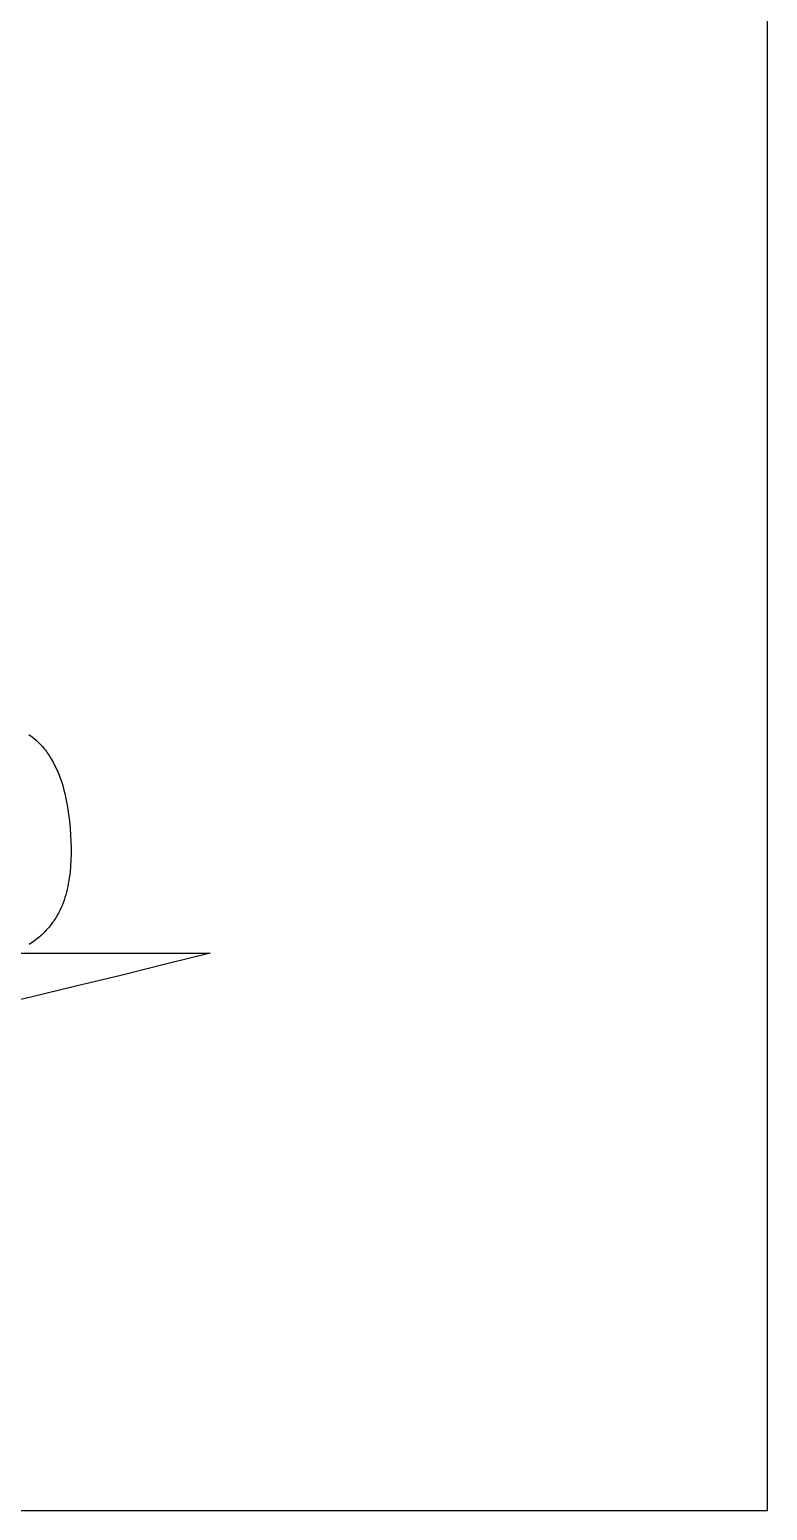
# Model space of a CAD drawing. Extents: x 452 to 1697, y 1442 to 2340.
# Drawn here: x 1564.3 to 1696.7, y 1441.8 to 1707.4 of the extents above; entities that cross this region are included whole.
import ezdxf

# ---------------------------------------------------------------- set-up
doc = ezdxf.new("R2010")
doc.units = 0
doc.layers.add('LAYER_05', color=1, linetype='CONTINUOUS')

msp = doc.modelspace()

# ---------------------------------------------------------------- linework, layer by layer
at = {"layer": 'LAYER_05'}
msp.add_lwpolyline([(452.15, 1441.77), (1696.7, 1441.77), (1696.7, 2340.24), (452.15, 2340.24)], close=True, dxfattribs=at)
msp.add_lwpolyline([(1564.11, 1581), (1564.4, 1580.8), (1564.67, 1580.59), (1564.94, 1580.38), (1565.16, 1580.19), (1565.38, 1580.01), (1565.59, 1579.82), (1565.79, 1579.62), (1565.99, 1579.42), (1566.19, 1579.22), (1566.38, 1579.01), (1566.57, 1578.8), (1566.75, 1578.59), (1566.93, 1578.37), (1567.11, 1578.15), (1567.28, 1577.92), (1567.45, 1577.69), (1567.61, 1577.46), (1567.77, 1577.22), (1567.92, 1576.98), (1568.22, 1576.49), (1568.51, 1575.99), (1568.77, 1575.48), (1569.03, 1574.95), (1569.27, 1574.41), (1569.5, 1573.87), (1569.71, 1573.31), (1569.91, 1572.74), (1570.1, 1572.17), (1570.27, 1571.59), (1570.43, 1571), (1570.59, 1570.4), (1570.73, 1569.8), (1570.86, 1569.19), (1571.08, 1567.95), (1571.27, 1566.7), (1571.42, 1565.44), (1571.54, 1564.17), (1571.63, 1562.9), (1571.68, 1561.79), (1571.71, 1560.67), (1571.71, 1559.57), (1571.68, 1558.47), (1571.62, 1557.38), (1571.53, 1556.31), (1571.47, 1555.78), (1571.4, 1555.25), (1571.31, 1554.73), (1571.22, 1554.22), (1571.12, 1553.7), (1571.01, 1553.2), (1570.89, 1552.7), (1570.75, 1552.2), (1570.6, 1551.71), (1570.45, 1551.23), (1570.27, 1550.75), (1570.09, 1550.29), (1569.89, 1549.83), (1569.68, 1549.37), (1569.45, 1548.93), (1569.21, 1548.49), (1568.96, 1548.06), (1568.83, 1547.85), (1568.69, 1547.65), (1568.55, 1547.44), (1568.41, 1547.24), (1568.26, 1547.04), (1568.11, 1546.84), (1567.95, 1546.63), (1567.78, 1546.43), (1567.61, 1546.23), (1567.44, 1546.04), (1567.26, 1545.85), (1567.08, 1545.66), (1566.71, 1545.29), (1566.32, 1544.93), (1565.91, 1544.58), (1565.5, 1544.24), (1565.07, 1543.92), (1564.63, 1543.6), (1564.18, 1543.3)], dxfattribs=at)
msp.add_lwpolyline([(1561.27, 1541.77), (1596.7, 1541.77, -0.124869), (552.15, 1541.77)], format="xyb", dxfattribs=at)

doc.saveas('drawing.dxf')
